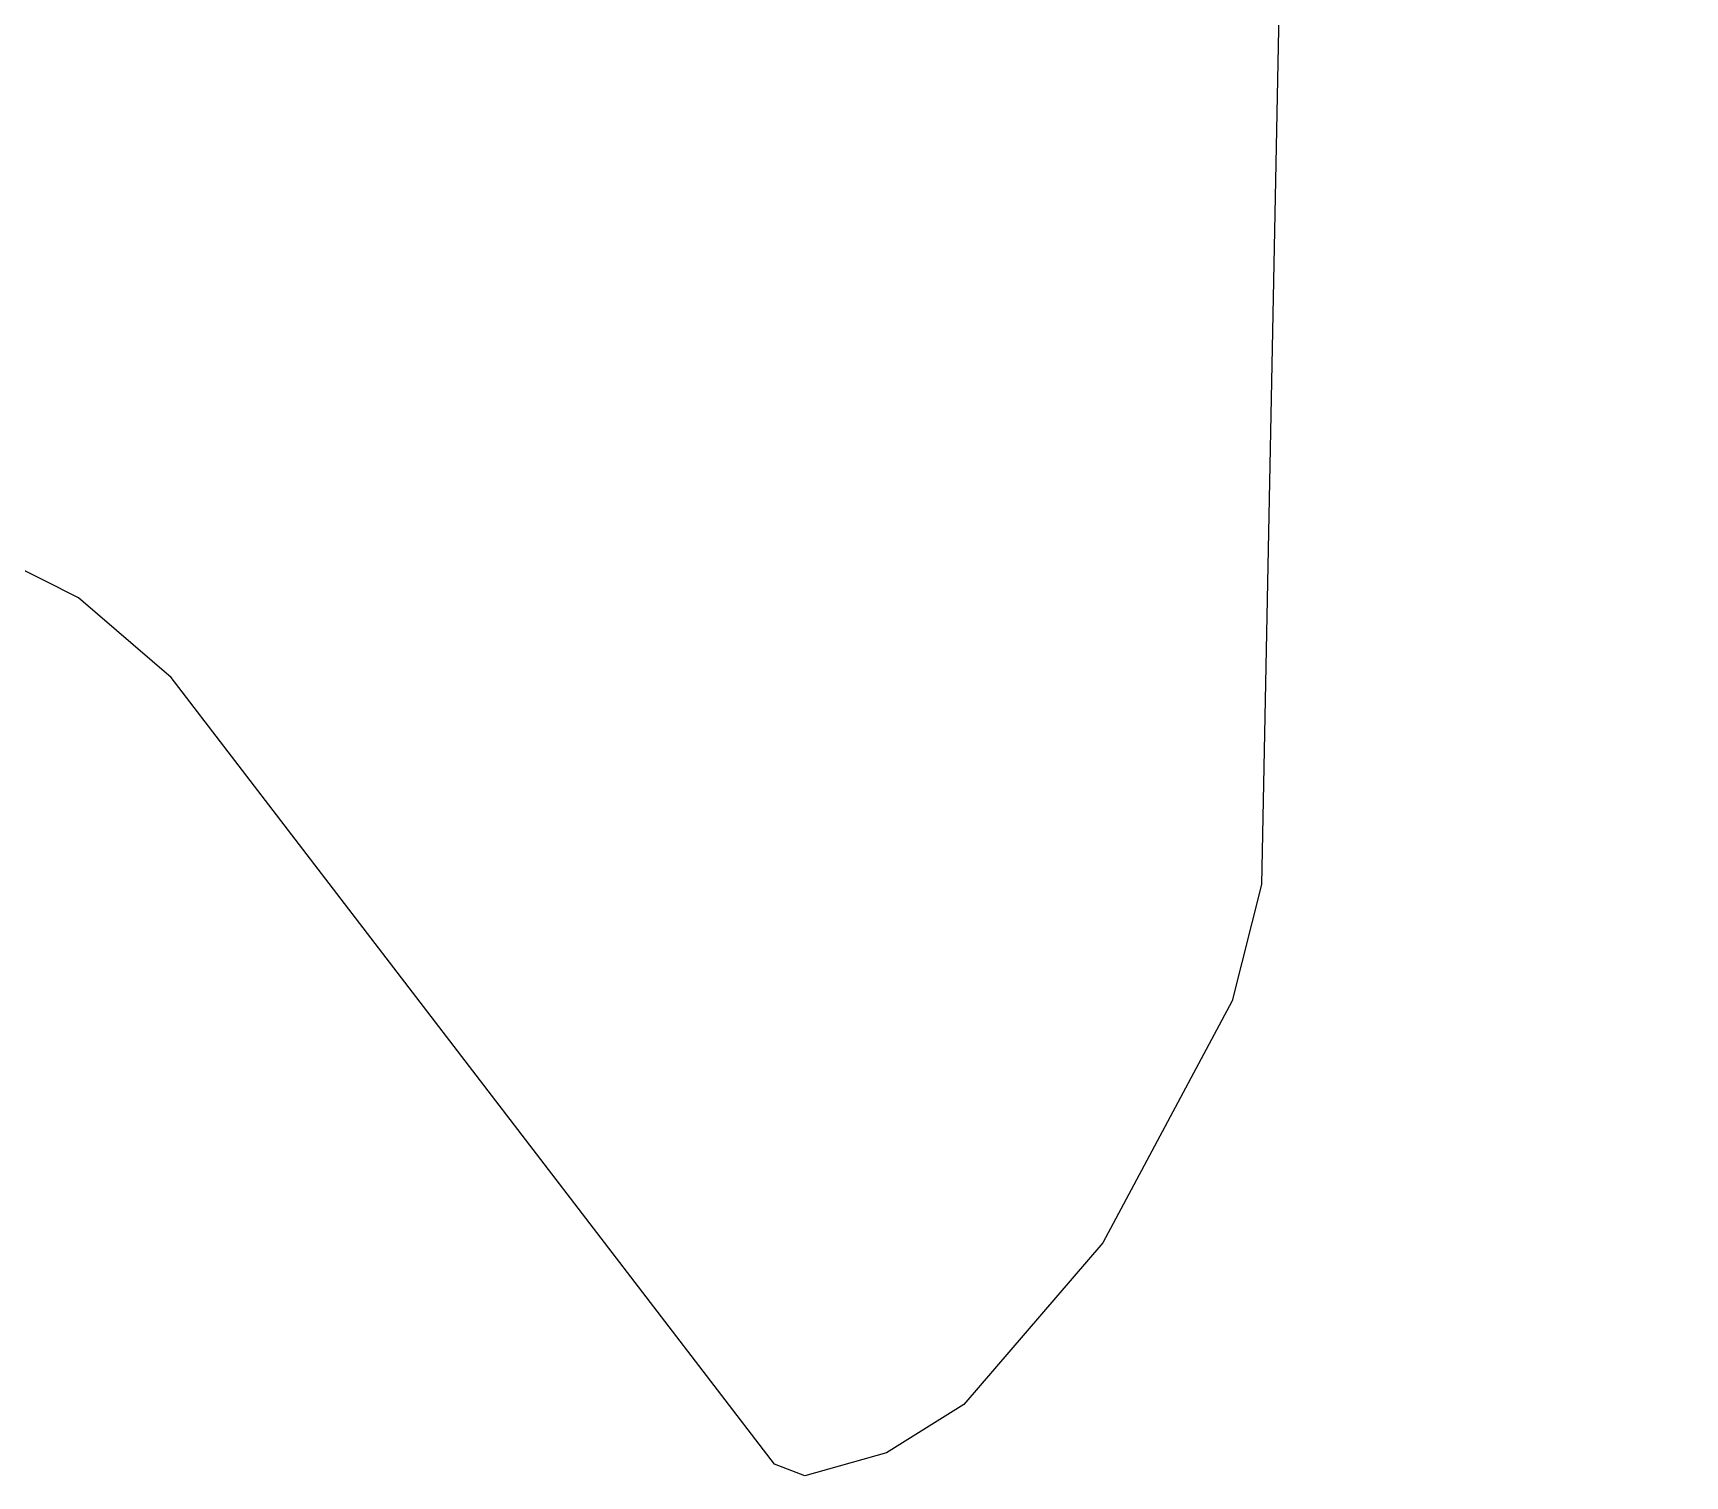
# Model space of a CAD drawing. Header units: inches. Extents: x 653559 to 669309, y 7245317 to 7256454.
# Drawn here: x 655262.6 to 655321.2, y 7253082.6 to 7253133.8 of the extents above; entities that cross this region are included whole.
import ezdxf

# ---------------------------------------------------------------- set-up
doc = ezdxf.new("R2010")
doc.units = ezdxf.units.IN
doc.header["$MEASUREMENT"] = 0
doc.layers.add('Cauce', color=5, linetype='Continuous')
doc.layers.add('Perimetral', color=190, linetype='Continuous')

msp = doc.modelspace()

# ---------------------------------------------------------------- linework, layer by layer
at = {"layer": 'Cauce', "color": 160}
msp.add_polyline3d([(655400.54, 7253211.35, 0), (655373.96, 7253169.97, 0), (655368.36, 7253162.36, 0), (655364.21, 7253158.21, 0), (655352.73, 7253149.94, 0), (655344.2, 7253146.04, 0), (655340.37, 7253146.4, 0), (655329.8, 7253149.46, 0), (655319.49, 7253146.71, 0), (655309.84, 7253140.83, 0), (655307.44, 7253137.74, 0), (655306.79, 7253135.15, 0), (655306.16, 7253103.62, 0), (655305.12, 7253099.49, 0), (655300.54, 7253090.91, 0), (655295.6, 7253085.18, 0), (655292.86, 7253083.46, 0), (655289.96, 7253082.64, 0), (655288.89, 7253083.06, 0), (655267.48, 7253110.96, 0), (655264.19, 7253113.78, 0), (655261.68, 7253115.05, 0)], dxfattribs=at)
at = {"layer": 'Perimetral', "color": 200}
msp.add_polyline3d([(655393.647, 7253200.619, 0), (655373.96, 7253169.97, 0), (655368.36, 7253162.36, 0), (655364.21, 7253158.21, 0), (655352.73, 7253149.94, 0), (655344.2, 7253146.04, 0), (655340.37, 7253146.4, 0), (655329.8, 7253149.46, 0), (655319.49, 7253146.71, 0), (655309.84, 7253140.83, 0), (655307.44, 7253137.74, 0), (655306.79, 7253135.15, 0), (655306.16, 7253103.62, 0), (655305.12, 7253099.49, 0), (655300.54, 7253090.91, 0), (655295.6, 7253085.18, 0), (655292.86, 7253083.46, 0), (655289.96, 7253082.64, 0), (655288.89, 7253083.06, 0), (655267.48, 7253110.96, 0), (655264.19, 7253113.78, 0), (655261.68, 7253115.05, 0)], dxfattribs=at)

doc.saveas('drawing.dxf')
